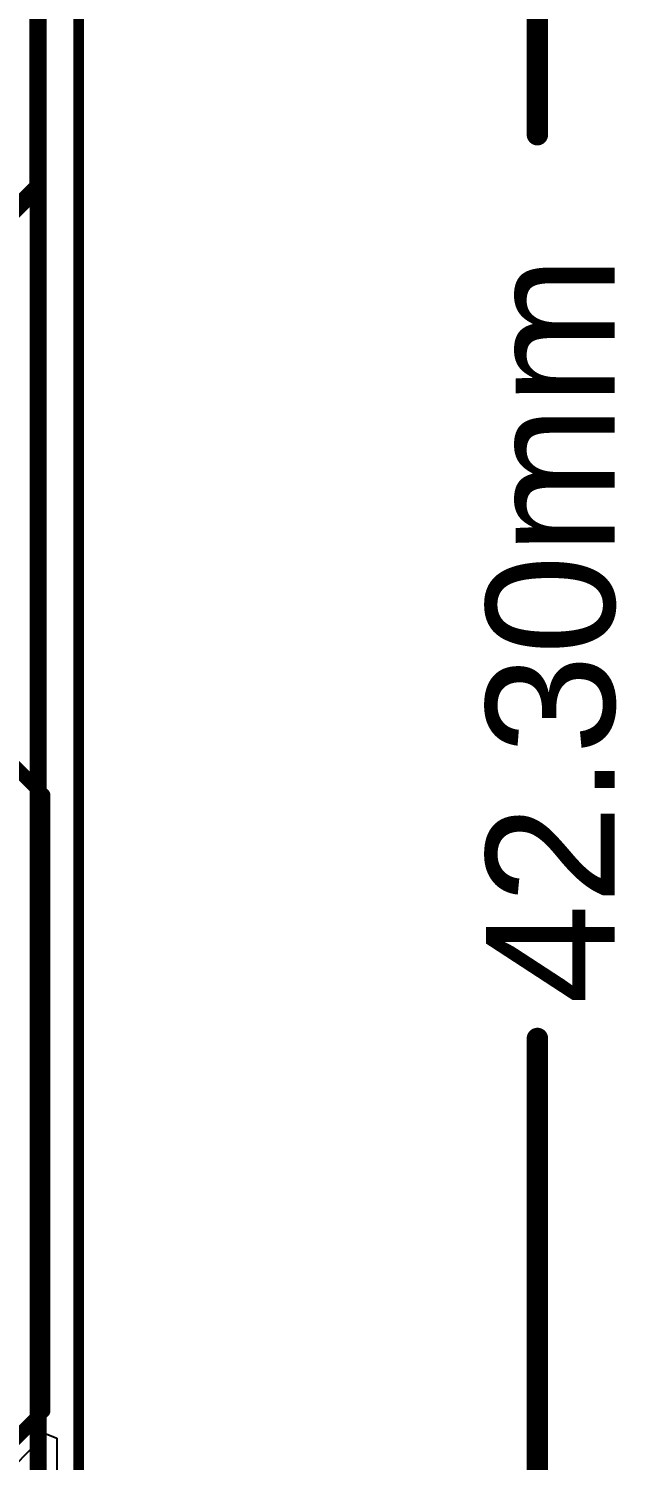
# Model space of a CAD drawing. Header units: inches. Extents: x -6 to 328, y -12 to 81.
# Drawn here: x 36.06 to 43.02, y 4.73 to 21.71 of the extents above; entities that cross this region are included whole.
import ezdxf

# ---------------------------------------------------------------- set-up
doc = ezdxf.new("R2010")
doc.units = ezdxf.units.IN
for name, color, linetype in [('Board Outline', 216, 'Continuous'), ('Bottom Layer', 5, 'Continuous'), ('Dimensions', 6, 'Continuous'), ('Top Layer', 1, 'Continuous')]:
    doc.layers.add(name, color=color, linetype=linetype)
doc.styles.add('Arial', font='', dxfattribs={"height": 0.2})
doc.styles.get('Arial').set_extended_font_data('Arial')

msp = doc.modelspace()

# ---------------------------------------------------------------- linework, layer by layer
at = {"layer": 'Board Outline', "const_width": 0.127}
msp.add_lwpolyline([(36.65, 32.407), (36.65, -1.407)], dxfattribs=at)
at = {"layer": 'Bottom Layer', "const_width": 0.203}
msp.add_lwpolyline([(36.17, -0.933), (36.17, 24.71)], dxfattribs=at)
at = {"layer": 'Dimensions', "const_width": 0.254}
for points in [[(42.088, 20.451), (42.088, 36.65)], [(42.088, -5.65), (42.088, 9.736)]]:
    msp.add_lwpolyline(points, dxfattribs=at)
at = {"layer": 'Dimensions', "const_width": 0.127}
for points in [[(42.024, 20.451, 1), (42.151, 20.451, 1)], [(42.024, 9.736, 1), (42.151, 9.736, 1)]]:
    msp.add_lwpolyline(points, format="xyb", close=True, dxfattribs=at)
at = {"layer": 'Top Layer'}
for p, q in [((35.673, 4.459), (36.264, 5.05)), ((36.264, 5.05), (36.391, 4.997)), ((36.391, 4.997), (36.391, -1.3))]:
    msp.add_line(p, q, dxfattribs=at)
for points, const_width in [([(36.166, 19.834), (36.166, 32.068)], 0.203), ([(35.682, 19.349), (36.166, 19.834)], 0.203), ([(35.727, 13.126), (36.231, 12.622)], 0.165), ([(36.231, 5.319), (36.231, 12.622)], 0.165), ([(35.522, 4.61), (36.231, 5.319)], 0.165)]:
    msp.add_lwpolyline(points, dxfattribs=dict(at, const_width=const_width))
for points, const_width in [([(36.115, 19.834, 1), (36.217, 19.834, 1)], 0.102), ([(36.115, 19.834, 1), (36.217, 19.834, 1)], 0.102), ([(36.19, 12.622, 1), (36.272, 12.622, 1)], 0.0825), ([(36.19, 12.622, 1), (36.272, 12.622, 1)], 0.0825), ([(36.19, 5.319, 1), (36.272, 5.319, 1)], 0.0825), ([(36.19, 5.319, 1), (36.272, 5.319, 1)], 0.0825)]:
    msp.add_lwpolyline(points, format="xyb", close=True, dxfattribs=dict(at, const_width=const_width))

# ---------------------------------------------------------------- texts
at = {"layer": 'Dimensions', "style": 'Arial'}
msp.add_text('42.30mm', height=1.524, rotation=90, dxfattribs=at).set_placement((43.002, 10.142))

doc.saveas('drawing.dxf')
